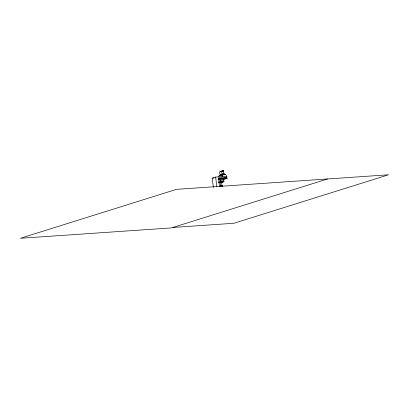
<?xml version="1.0" encoding="UTF-8"?>
<svg xmlns="http://www.w3.org/2000/svg" width="409" height="409" viewBox="0 0 409 409"><rect width="100%" height="100%" fill="white"/><g stroke="black" fill="none" stroke-linecap="round" stroke-linejoin="round"><path stroke-width="0.61" d="M219.198 175.982L219.301 175.563L222.813 174.464L225.431 174.249L226.791 176.325L227.046 178.37L223.611 179.449M220.768 174.796C219.715 175.078 219.193 171.581 220.364 171.688L220.615 171.417M220.293 171.576L220.788 171.443M221.32 171.32L222.297 171.1M221.683 171.345L221.208 171.519M220.293 174.745L220.814 174.582M220.277 182.9C219.28 182.803 223.115 182.261 222.107 182.705M220.62 185.706L222.619 185.42L220.763 185.696M221.862 174.812L223.222 174.5M221.525 182.169C224.372 181.637 218.728 182.025 220.195 182.296M222.036 170.967L222.537 170.834M223.539 170.809L223.227 170.757M223.57 171.044L222.547 170.982M221.76 182.552L220.103 182.808L220.466 185.671M221.995 186.386L221.688 182.578L222.271 182.598L221.969 182.716M222.22 174.224L223.805 173.84L224.122 174.357M226.796 176.32L215.65 177.087L212.21 178.166L213.345 187.414M222.685 178.58L226.121 177.501L226.238 178.426L223.37 179.326M327.502 178.973L171.422 227.91L20.45 238.273L176.53 189.336L388.55 174.786L233.922 223.268L172.879 227.455M220.333 171.453L220.661 171.524M223.6 171.069L223.897 170.957L222.971 170.998M220.589 174.628L220.032 174.781L220.65 174.771M223.989 174.009L224.285 173.891L223.687 173.881L223.299 170.942M219.745 178.324C218.866 178.938 225.231 177.624 219.751 178.324L219.336 178.815L219.776 178.856M219.97 178.615L219.469 178.799L219.868 178.835M221.054 185.977L221.433 186.054M222.271 185.947L222.516 185.85L221.934 185.855M224.158 174.004C225.446 173.513 220.814 174.132 222.205 174.265M222.368 170.865L221.847 170.993L222.424 171.034M221.366 171.432L221.678 171.627M220.2 171.693L220.543 171.647M221.203 185.947L220.676 186.08L221.1 186.08M222.266 170.865L222.941 170.763M220.512 171.412L220.778 171.386M222.511 171.059L221.954 171.141L222.225 170.896M223.13 170.936L222.445 171.049M220.425 171.647L220.758 171.611M220.676 174.577L222.174 174.413M220.293 178.559L219.699 178.672M221.1 185.947L221.376 185.921M223.012 170.921L222.588 170.957M220.727 171.376L221.596 171.366L222.056 174.392L221.003 174.52M221.018 171.489L221.658 171.259M220.691 171.601L221.259 171.468M220.323 178.569L222.051 178.472L220.635 178.528M221.32 185.911L222.015 185.829M221.867 186.018L221.392 186.08M220.845 171.57L221.78 171.478M221.796 175.011L220.17 175.395M222.9 170.788L223.161 170.742M222.91 170.844L223.35 170.819M222.327 171.003L222.598 171.018M221.146 171.335L221.407 171.294M220.574 171.555L220.834 171.509M223.887 174.428L224.623 174.449M221.059 175.011L221.929 174.94M220.175 175.492L219.301 175.563A2.219 1.938 73 0 0 218.697 176.77M222.706 174.883L225.712 174.679M226.121 177.501L218.621 178.017L219.428 186.402M218.309 178.876L219.561 178.794M226.238 178.426L227.046 178.37M218.631 179.26L219.551 179.193M219.914 182.169L218.534 182.266A2.94 0.291 -7 0 1 220.252 181.913L223.902 181.662L223.539 178.687M218.334 182.511L220.16 182.388M212.808 178.125L213.994 178.048M223.074 170.768L223.426 170.824M222.067 170.982L222.414 170.977M221.438 171.524L221.969 171.473M218.012 179.219L219.546 179.157M221.468 171.31L221.75 171.279M220.262 171.836L219.904 171.811M222.092 185.85L222.373 185.819M221.555 178.273L221.596 178.615M221.473 178.288L221.514 178.636M219.884 178.938L220.252 181.913M220.154 181.591L220.298 182.757M215.65 177.087L216.862 186.949M218.171 179.29A2.94 0.291 -7 0 1 222.107 178.687A2.94 0.291 -7 0 1 223.334 178.938M223.902 181.662A2.94 0.291 -7 0 1 222.675 182.143M222.813 174.464L222.261 176.637A2.219 1.938 73 0 1 222.813 174.464M223.682 179.863L220.032 180.113A2.94 0.291 -7 0 1 223.682 179.863"/></g></svg>
